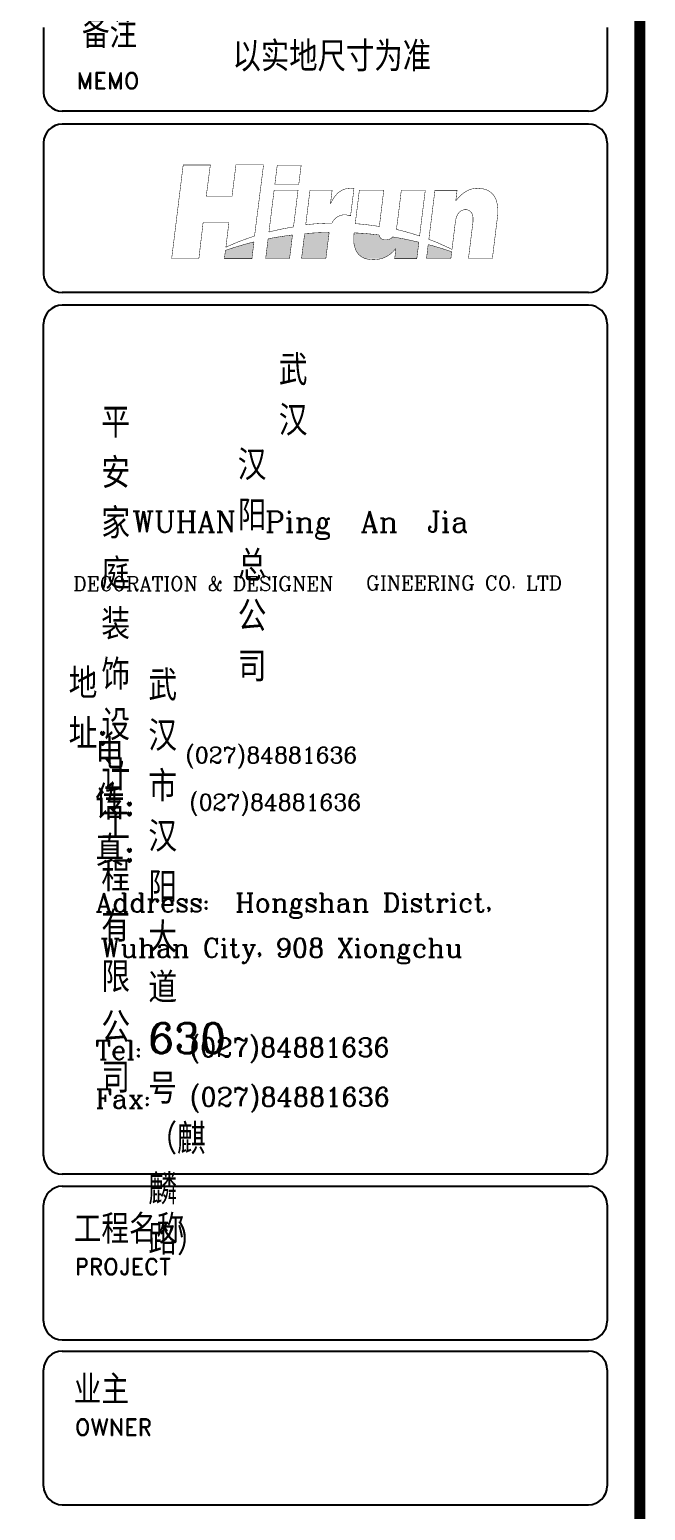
# Model space of a CAD drawing. Header units: millimetres. Extents: x 450898 to 533685, y -921830 to -458543.
# Drawn here: x 471434 to 475111, y -904252 to -895407 of the extents above; entities that cross this region are included whole.
import ezdxf

# ---------------------------------------------------------------- set-up
doc = ezdxf.new("R2010")
doc.units = ezdxf.units.MM
doc.header["$MEASUREMENT"] = 0
doc.layers.get('0').update_dxf_attribs({"linetype": 'CONTINUOUS'})
doc.layers.add('TOP', color=7, linetype='CONTINUOUS')
doc.styles.add('HZXY', font='complex.shx', dxfattribs={"bigfont": 'HZXY.shx'})
doc.styles.add('ROMAND', font='romand')

# ---------------------------------------------------------------- blocks, each defined once
blk = doc.blocks.new('TRYR')
h = blk.add_hatch(color=8)
h.paths.add_polyline_path([(526378.7, -849484, 0.008373), (526306.1, -849460.3, 0.012524), (526225.4, -849437.1), (526214.3, -849528.5), (526373.2, -849528.5)])
h.paths.add_polyline_path([(526164.4, -849421.7, 0.000978), (526082.5, -849403.4, 0.008202), (525993.3, -849387.1, -0.08076), (525981, -849398.1, -0.07009), (525966.9, -849404.3, -0.065952), (525941.6, -849406, -0.171138), (525918.2, -849398, -0.17102), (525905.4, -849374.7, 0.00912), (525824, -849365.9, 0.006727), (525742.3, -849360.5, 0.003583), (525740.7, -849378.8, 0.027491), (525740, -849417.5, 0.125398), (525762.2, -849489.5, 0.160866), (525816.1, -849528.6), (525920.6, -849528.6, 0.083032), (525970, -849505, 0.044846), (525996.5, -849482.9, 0.0269), (526015, -849462), (526006.8, -849528.6), (526151.3, -849528.6)])
h.paths.add_polyline_path([(525579.6, -849357.5, 0.005645), (525503.4, -849360.1, 0.006522), (525419.6, -849365.5), (525399.5, -849528.6), (525558.1, -849528.6)])
h.paths.add_polyline_path([(525340.4, -849374.2, 0.008787), (525260.3, -849385.7, 0.015086), (525181.4, -849399.8), (525165.6, -849528.5), (525321.5, -849528.5)])
h.paths.add_polyline_path([(525089.3, -849419.9, 0.011698), (524998.3, -849444.5, 0.006831), (524903, -849474.9), (524896.3, -849528.6), (525075.9, -849528.6)])
at = {"color": 4}
for p, q in [((523717.2, -848020.6), (523717.2, -848444.6)), ((527392.5, -848020.6), (527392.5, -848444.6)), ((527270.3, -848566.8), (523839.5, -848566.8)), ((527270.3, -848651.7), (523839.5, -848651.7)), ((523717.2, -848773.9), (523717.2, -849628.6)), ((527392.5, -848773.9), (527392.5, -849628.6)), ((527270.3, -849750.8), (523839.5, -849750.8)), ((527270.3, -849832.2), (523839.5, -849832.2)), ((523717.3, -855381.8), (523717.2, -849954.5)), ((527392.5, -849954.5), (527392.5, -855379.3)), ((527270.3, -855501.5), (523839.5, -855501.5)), ((523839.5, -855579.9), (527270.3, -855579.9)), ((523717.3, -856459.9), (523717.3, -855702.1)), ((527392.5, -855702.1), (527392.5, -856459.9)), ((523839.5, -856582.1), (527270.3, -856582.1)), ((523839.5, -856655.4), (527270.3, -856655.4)), ((523717.3, -857535.5), (523717.3, -856777.7)), ((527392.5, -856777.7), (527392.5, -857535.5)), ((523839.5, -857657.7), (527270.3, -857657.7))]:
    blk.add_line(p, q, dxfattribs=at)
at = {"const_width": 73}
blk.add_lwpolyline([(501238.7, -866832.8), (527605.1, -866831.4), (527605.1, -847695.7), (501238.7, -847697.1)], close=True, dxfattribs=at)
at = {"const_width": 2.96}
for points in [[(524627.7, -848917), (524552.6, -849528.6), (524729.9, -849528.6), (524757.7, -849292.9), (524925.8, -849292.9), (524906.3, -849454.4, -0.021361), (525009.3, -849410.8, -0.011006), (525092.9, -849382), (525151.8, -848916.6), (524971.8, -848916.6), (524946.1, -849122), (524777.9, -849122), (524804.8, -848917.7), (524627.6, -848917.7)], [(525220.5, -849082.8), (525186.9, -849355.4, -0.010557), (525263.8, -849337.2, -0.012892), (525347, -849322), (525376.6, -849082.8), (525220.5, -849082.8)], [(525454.5, -849082.7), (525426.8, -849307.9, -0.011867), (525506.1, -849300.7, -0.012997), (525598, -849296.8, -0.143936), (525633.6, -849256.3, -0.143683), (525686.8, -849242.5, -0.153668), (525703.8, -849248.9), (525719.5, -849248.9), (525741.1, -849072.8), (525732, -849072.8, -0.015573), (525728.1, -849071.2, 0.08379), (525721.6, -849069.6, 0.078886), (525685.2, -849074.4, 0.132596), (525630.4, -849106.9, 0.089043), (525588, -849171.7), (525598.9, -849082.8), (525454.5, -849082.7)], [(525776.5, -849082.8), (525749.7, -849300.9, -0.015908), (525826.9, -849308, -0.015358), (525906.7, -849319.3), (525935.7, -849082.7), (525776.5, -849082.8)], [(526050.1, -849082.8), (526034.6, -849210.7, 0.003215), (526026, -849280.6, -0.035874), (526016.1, -849338, -0.014819), (526097.8, -849359, -0.011975), (526169.2, -849381.4), (526206.2, -849082.8), (526050.1, -849082.8)], [(526229.7, -849403.3), (526269.3, -849083), (526413.5, -849083), (526405.3, -849152.3, -0.054355), (526444.9, -849109.9, -0.092924), (526499.1, -849077.7, -0.133066), (526580.1, -849073, -0.145597), (526640, -849101.9, -0.13647), (526671.7, -849156.1, -0.083603), (526678.8, -849243.2), (526643.8, -849528.6), (526487.8, -849528.6), (526515.7, -849303.6, 0.0455), (526517.7, -849266, 0.104986), (526509.9, -849232.9, 0.190303), (526487, -849212.5, 0.109725), (526464.2, -849209.4, 0.112267), (526436.3, -849219.4, 0.08735), (526418.3, -849239.3, 0.032594), (526408.6, -849261.4, 0.036354), (526402.4, -849289.9), (526380.6, -849469, 0.013342), (526299.6, -849431.2, 0.025843), (526229.7, -849403.3, 0.760251)], [(524903, -849474.9), (524896.3, -849528.7), (525075.9, -849528.7), (525089.3, -849419.9, 0.011698), (524998.3, -849444.5, 0.006831), (524903, -849474.9, -0.764062)], [(525181.4, -849399.8), (525165.6, -849528.5), (525321.5, -849528.5), (525340.4, -849374.2, 0.008787), (525260.3, -849385.7, 0.015086), (525181.4, -849399.8, -1.073063)], [(525419.6, -849365.5), (525399.5, -849528.6), (525558.1, -849528.6), (525579.6, -849357.5, 0.005645), (525503.4, -849360.1, 0.006522), (525419.6, -849365.5, -0.577686)], [(526164.4, -849421.7), (526151.3, -849528.8), (526006.8, -849528.8), (526015, -849462, -0.0269), (525996.5, -849482.9, -0.044846), (525970, -849505, -0.098409), (525910.8, -849531.1, -0.092639), (525838.9, -849533.2, -0.217932), (525762.2, -849489.5, -0.125398), (525740, -849417.5, -0.027491), (525740.7, -849378.8, -0.003583), (525742.3, -849360.5, -0.006727), (525824, -849365.9, -0.00912), (525905.4, -849374.7, 0.17102), (525918.2, -849398, 0.171138), (525941.6, -849406, 0.065952), (525966.9, -849404.3, 0.07009), (525981, -849398.1, 0.08076), (525993.3, -849387.1, -0.008202), (526082.5, -849403.4, -0.000978), (526164.4, -849421.7, 1.199229)], [(526225.4, -849437.1), (526214.3, -849528.5), (526373.2, -849528.5), (526378.7, -849484, 0.008373), (526306.1, -849460.3, 0.012524), (526225.4, -849437.1, -1.421416)]]:
    blk.add_lwpolyline(points, format="xyb", dxfattribs=at)
blk.add_lwpolyline([(525241.1, -848918.5), (525225.4, -849045.1), (525381.3, -849045.1), (525397, -848918.5), (525241.1, -848918.5)], dxfattribs=at)
at = {"color": 4}
for centre, start, end in [((523839.5, -848444.6), 180, 270), ((527270.3, -848444.6), 270, 0), ((523839.5, -848773.9), 90, 180), ((527270.3, -848773.9), 0, 90), ((523839.5, -849628.6), 180, 270), ((527270.3, -849628.6), 270, 0), ((523839.5, -849954.5), 90, 180), ((527270.3, -849954.5), 0, 90), ((523839.5, -855379.3), 180, 270), ((527270.3, -855379.3), 270, 0), ((523839.5, -855702.1), 90, 180), ((527270.3, -855702.1), 0, 90), ((523839.5, -856459.9), 180, 270), ((527270.3, -856459.9), 270, 0), ((523839.5, -856777.7), 90, 180), ((527270.3, -856777.7), 0, 90), ((523839.5, -857535.5), 180, 270), ((527270.3, -857535.5), 270, 0)]:
    blk.add_arc(centre, 122.2, start, end, dxfattribs=at)
for s, height, style, p in [('备注', 189.55, 'HZXY', (523967.6, -848155.7)), ('以实地尺寸为准', 194.77, 'HZXY', (524949.2, -848307.6)), ('MEMO', 107.56, 'ROMAND', (523932.1, -848422.1)), ('WUHAN  Ping  An  Jia', 137.281, 'HZXY', (524295.5, -851313.4, -2112.9)), ('DECORATION & DESIGNEN', 93.324, 'HZXY', (523910.5, -851696.1, -2112.9)), ('GINEERING CO. LTD', 93.324, 'HZXY', (525818.7, -851690.8, -2112.9)), ('(027)84881636', 105.643, 'HZXY', (524640.5, -852820.3, -1811)), (' (027)84881636', 105.643, 'HZXY', (524592.7, -853127.9, -1811)), ('Address:  Hongshan District, ', 123.251, 'HZXY', (524058.1, -853790.3, -2112.9)), (' Wuhan City, 908 Xiongchu  ', 123.251, 'HZXY', (524005.1, -854086.6)), (' (027)84881636', 123.251, 'HZXY', (524580.1, -854735.5, -1448.8)), (' (027)84881636', 123.251, 'HZXY', (524581.8, -855058.6, -1811)), ('工程名称', 189.55, 'HZXY', (523914.2, -855954.5)), ('PROJECT', 107.56, 'ROMAND', (523921.5, -856158)), ('业主', 189.55, 'HZXY', (523914.2, -857002.1)), ('OWNER', 107.56, 'ROMAND', (523921.5, -857205.6))]:
    blk.add_text(s, height=height, dxfattribs=dict(style=style)).set_placement(p)
at = {"attachment_point": 1, "style": 'HZXY'}
for s, insert, char_height, width in [('武汉', (525251, -850157.3, -2112.9), 197.2, 1.043), ('平安家庭装饰设计工程有限公司', (524093.8, -850500, -2112.9), 197.201, 1.233), ('汉阳总公司', (524983.2, -850776.5, -2112.9), 197.2, 0.915), ('地址:', (523880.7, -852201.6, -2112.9), 197.2, 1.233), ('武汉市汉阳大道630号（麒麟路）', (524400.4, -852214.5, -2112.9), 197.201, 1.043), ('电话:', (524055.7, -852662.1, -2112.9), 197.2, 1.233), ('传真:', (524055.7, -852964.8, -2112.9), 197.2, 1.233), ('Tel:', (524055.7, -854630, -2112.9), 123.25, 1.233), ('Fax:', (524055.7, -854947.6, -2112.9), 123.25, 1.233)]:
    blk.add_mtext(s, dxfattribs=dict(at, insert=insert, char_height=char_height, width=width))

msp = doc.modelspace()

# ---------------------------------------------------------------- block references
at = {"layer": 'TOP', "xscale": 0.9156765649033163, "yscale": 0.9156765649033163, "zscale": 0.9156765649033163}
msp.add_blockref('TRYR', (-8038, -118881.6), dxfattribs=at)

doc.saveas('drawing.dxf')
